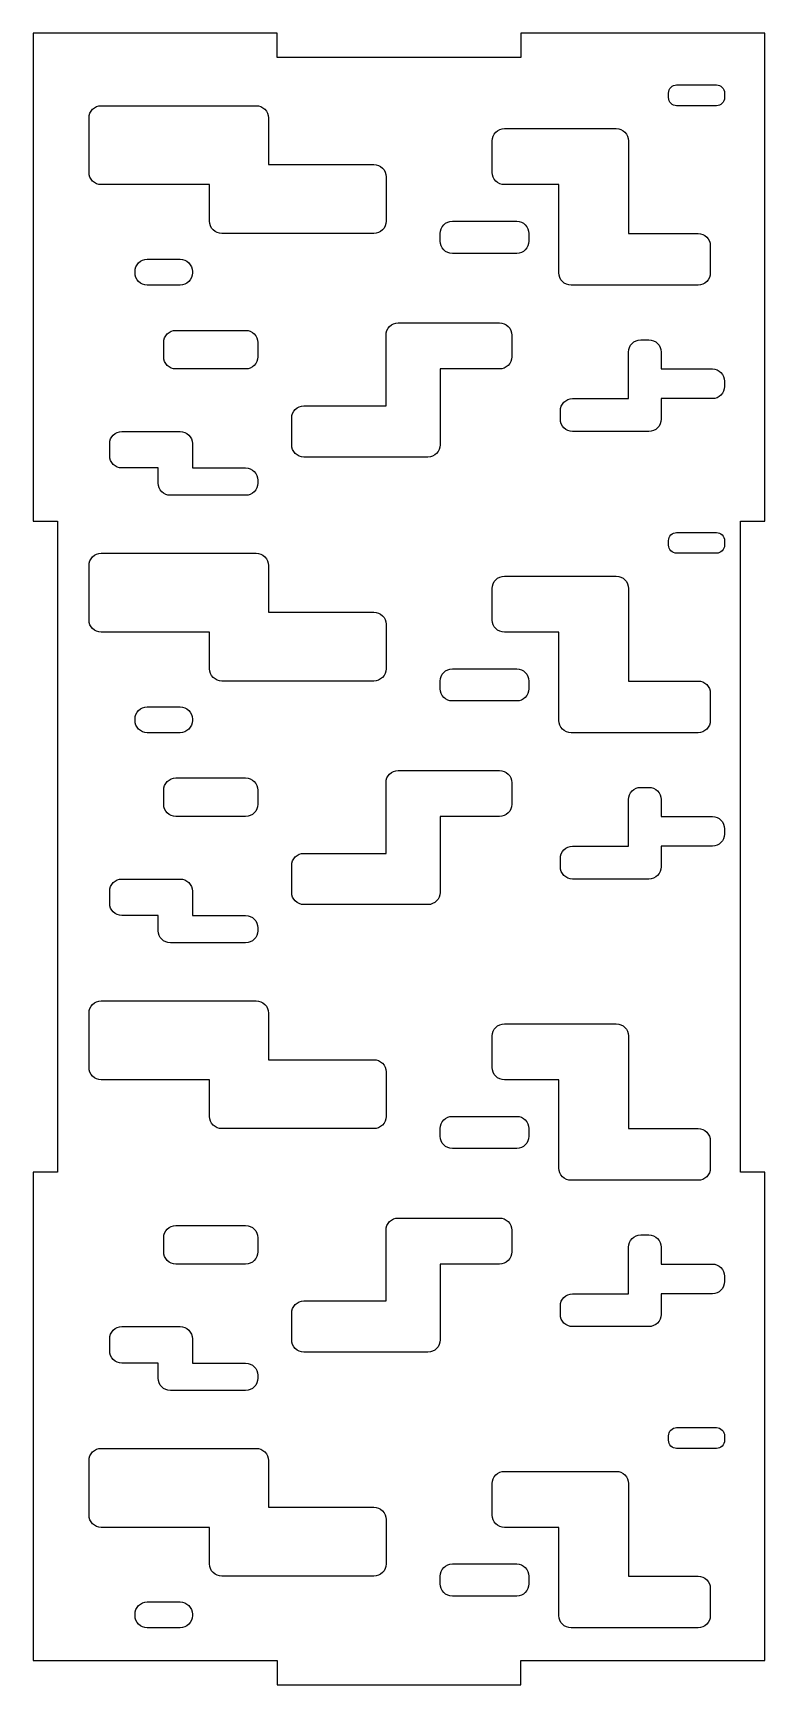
# Model space of a CAD drawing. Header units: millimetres. Extents: x 0 to 90, y -3 to 200.
import ezdxf

# ---------------------------------------------------------------- set-up
doc = ezdxf.new("R2010")
doc.units = ezdxf.units.MM

msp = doc.modelspace()

# ---------------------------------------------------------------- linework, layer by layer
msp.add_lwpolyline([(0, 140), (3, 140), (3, 60), (0, 60), (0, 0), (30, 0), (30, -3), (60, -3), (60, 0), (90, 0), (90, 60), (87, 60), (87, 140), (90, 140), (90, 200), (60, 200), (60, 197), (30, 197), (30, 200), (0, 200)], close=True)
for points in [[(85.03, 192.07, -0.414214), (84.03, 191.07), (79.14, 191.07, -0.414214), (78.14, 192.07), (78.14, 192.62, -0.414214), (79.14, 193.62), (84.03, 193.62, -0.414214), (85.03, 192.62)], [(21.71, 176.87), (21.71, 181.37), (8.39, 181.37, -0.414214), (6.89, 182.87), (6.89, 189.57, -0.414214), (8.39, 191.07), (27.44, 191.07, -0.414214), (28.94, 189.57), (28.94, 183.84), (41.91, 183.84, -0.414214), (43.41, 182.34), (43.41, 176.87, -0.414214), (41.91, 175.37), (23.21, 175.37, -0.414214)], [(73.22, 186.75), (73.22, 175.37), (81.78, 175.37, -0.414214), (83.28, 173.87), (83.28, 170.52, -0.414214), (81.78, 169.02), (66.16, 169.02, -0.414214), (64.66, 170.52), (64.66, 181.37), (57.96, 181.37, -0.414214), (56.46, 182.87), (56.46, 186.75, -0.414214), (57.96, 188.25), (71.72, 188.25, -0.414214)], [(60.97, 174.42, -0.414214), (59.47, 172.92), (51.56, 172.92, -0.414214), (50.06, 174.42), (50.06, 175.37, -0.414214), (51.56, 176.87), (59.47, 176.87, -0.414214), (60.97, 175.37)], [(19.59, 170.52, -0.414214), (18.09, 169.02), (14.04, 169.02, -0.414214), (12.54, 170.52), (12.54, 170.7, -0.414214), (14.04, 172.2), (18.09, 172.2, -0.414214), (19.59, 170.7)], [(16.07, 160.22), (16.07, 161.96, -0.414214), (17.57, 163.46), (26.14, 163.46, -0.414214), (27.64, 161.96), (27.64, 160.22, -0.414214), (26.14, 158.72), (17.57, 158.72, -0.414214)], [(33.31, 154.19), (43.41, 154.19), (43.41, 162.88, -0.414214), (44.91, 164.38), (57.36, 164.38, -0.414214), (58.86, 162.88), (58.86, 160.22, -0.414214), (57.36, 158.72), (50.06, 158.72), (50.06, 149.4, -0.414214), (48.56, 147.9), (33.31, 147.9, -0.414214), (31.81, 149.4), (31.81, 152.69, -0.414214)], [(85.03, 157.22), (85.03, 156.57, -0.414214), (83.53, 155.07), (77.23, 155.07), (77.23, 152.54, -0.414214), (75.73, 151.04), (66.34, 151.04, -0.414214), (64.84, 152.54), (64.84, 153.57, -0.414214), (66.34, 155.07), (73.22, 155.07), (73.22, 160.8, -0.414214), (74.72, 162.3), (75.73, 162.3, -0.414214), (77.23, 160.8), (77.23, 158.72), (83.53, 158.72, -0.414214)], [(15.39, 144.69), (15.39, 146.55), (10.93, 146.55, -0.414214), (9.43, 148.05), (9.43, 149.54, -0.414214), (10.93, 151.04), (18.09, 151.04, -0.414214), (19.59, 149.54), (19.59, 146.55), (26.14, 146.55, -0.414214), (27.64, 145.05), (27.64, 144.69, -0.414214), (26.14, 143.19), (16.89, 143.19, -0.414214)], [(78.14, 137.62, -0.414214), (79.14, 138.62), (84.03, 138.62, -0.414214), (85.03, 137.62), (85.03, 137.07, -0.414214), (84.03, 136.07), (79.14, 136.07, -0.414214), (78.14, 137.07)], [(8.39, 126.37, -0.414214), (6.89, 127.87), (6.89, 134.57, -0.414214), (8.39, 136.07), (27.44, 136.07, -0.414214), (28.94, 134.57), (28.94, 128.84), (41.91, 128.84, -0.414214), (43.41, 127.34), (43.41, 121.87, -0.414214), (41.91, 120.37), (23.21, 120.37, -0.414214), (21.71, 121.87), (21.71, 126.37)], [(73.22, 131.75), (73.22, 120.37), (81.78, 120.37, -0.414214), (83.28, 118.87), (83.28, 115.52, -0.414214), (81.78, 114.02), (66.16, 114.02, -0.414214), (64.66, 115.52), (64.66, 126.37), (57.96, 126.37, -0.414214), (56.46, 127.87), (56.46, 131.75, -0.414214), (57.96, 133.25), (71.72, 133.25, -0.414214)], [(59.47, 121.87, -0.414214), (60.97, 120.37), (60.97, 119.42, -0.414214), (59.47, 117.92), (51.56, 117.92, -0.414214), (50.06, 119.42), (50.06, 120.37, -0.414214), (51.56, 121.87)], [(18.09, 117.2, -0.414214), (19.59, 115.7), (19.59, 115.52, -0.414214), (18.09, 114.02), (14.04, 114.02, -0.414214), (12.54, 115.52), (12.54, 115.7, -0.414214), (14.04, 117.2)], [(16.07, 105.22), (16.07, 106.96, -0.414214), (17.57, 108.46), (26.14, 108.46, -0.414214), (27.64, 106.96), (27.64, 105.22, -0.414214), (26.14, 103.72), (17.57, 103.72, -0.414214)], [(33.31, 99.19), (43.41, 99.19), (43.41, 107.88, -0.414214), (44.91, 109.38), (57.36, 109.38, -0.414214), (58.86, 107.88), (58.86, 105.22, -0.414214), (57.36, 103.72), (50.06, 103.72), (50.06, 94.4, -0.414214), (48.56, 92.9), (33.31, 92.9, -0.414214), (31.81, 94.4), (31.81, 97.69, -0.414214)], [(85.03, 102.22), (85.03, 101.57, -0.414214), (83.53, 100.07), (77.23, 100.07), (77.23, 97.54, -0.414214), (75.73, 96.04), (66.34, 96.04, -0.414214), (64.84, 97.54), (64.84, 98.57, -0.414214), (66.34, 100.07), (73.22, 100.07), (73.22, 105.8, -0.414214), (74.72, 107.3), (75.73, 107.3, -0.414214), (77.23, 105.8), (77.23, 103.72), (83.53, 103.72, -0.414214)], [(15.39, 89.69), (15.39, 91.55), (10.93, 91.55, -0.414214), (9.43, 93.05), (9.43, 94.54, -0.414214), (10.93, 96.04), (18.09, 96.04, -0.414214), (19.59, 94.54), (19.59, 91.55), (26.14, 91.55, -0.414214), (27.64, 90.05), (27.64, 89.69, -0.414214), (26.14, 88.19), (16.89, 88.19, -0.414214)], [(8.39, 71.37, -0.414214), (6.89, 72.87), (6.89, 79.57, -0.414214), (8.39, 81.07), (27.44, 81.07, -0.414214), (28.94, 79.57), (28.94, 73.84), (41.91, 73.84, -0.414214), (43.41, 72.34), (43.41, 66.87, -0.414214), (41.91, 65.37), (23.21, 65.37, -0.414214), (21.71, 66.87), (21.71, 71.37)], [(83.28, 60.52, -0.414214), (81.78, 59.02), (66.16, 59.02, -0.414214), (64.66, 60.52), (64.66, 71.37), (57.96, 71.37, -0.414214), (56.46, 72.87), (56.46, 76.75, -0.414214), (57.96, 78.25), (71.72, 78.25, -0.414214), (73.22, 76.75), (73.22, 65.37), (81.78, 65.37, -0.414214), (83.28, 63.87)], [(59.47, 66.87, -0.414214), (60.97, 65.37), (60.97, 64.42, -0.414214), (59.47, 62.92), (51.56, 62.92, -0.414214), (50.06, 64.42), (50.06, 65.37, -0.414214), (51.56, 66.87)], [(16.07, 50.22), (16.07, 51.96, -0.414214), (17.57, 53.46), (26.14, 53.46, -0.414214), (27.64, 51.96), (27.64, 50.22, -0.414214), (26.14, 48.72), (17.57, 48.72, -0.414214)], [(33.31, 44.19), (43.41, 44.19), (43.41, 52.88, -0.414214), (44.91, 54.38), (57.36, 54.38, -0.414214), (58.86, 52.88), (58.86, 50.22, -0.414214), (57.36, 48.72), (50.06, 48.72), (50.06, 39.4, -0.414214), (48.56, 37.9), (33.31, 37.9, -0.414214), (31.81, 39.4), (31.81, 42.69, -0.414214)], [(85.03, 47.22), (85.03, 46.57, -0.414214), (83.53, 45.07), (77.23, 45.07), (77.23, 42.54, -0.414214), (75.73, 41.04), (66.34, 41.04, -0.414214), (64.84, 42.54), (64.84, 43.57, -0.414214), (66.34, 45.07), (73.22, 45.07), (73.22, 50.8, -0.414214), (74.72, 52.3), (75.73, 52.3, -0.414214), (77.23, 50.8), (77.23, 48.72), (83.53, 48.72, -0.414214)], [(15.39, 34.69), (15.39, 36.55), (10.93, 36.55, -0.414214), (9.43, 38.05), (9.43, 39.54, -0.414214), (10.93, 41.04), (18.09, 41.04, -0.414214), (19.59, 39.54), (19.59, 36.55), (26.14, 36.55, -0.414214), (27.64, 35.05), (27.64, 34.69, -0.414214), (26.14, 33.19), (16.89, 33.19, -0.414214)], [(78.14, 27.62, -0.414214), (79.14, 28.62), (84.03, 28.62, -0.414214), (85.03, 27.62), (85.03, 27.07, -0.414214), (84.03, 26.07), (79.14, 26.07, -0.414214), (78.14, 27.07)], [(8.39, 16.37, -0.414214), (6.89, 17.87), (6.89, 24.57, -0.414214), (8.39, 26.07), (27.44, 26.07, -0.414214), (28.94, 24.57), (28.94, 18.84), (41.91, 18.84, -0.414214), (43.41, 17.34), (43.41, 11.87, -0.414214), (41.91, 10.37), (23.21, 10.37, -0.414214), (21.71, 11.87), (21.71, 16.37)], [(83.28, 5.52, -0.414214), (81.78, 4.02), (66.16, 4.02, -0.414214), (64.66, 5.52), (64.66, 16.37), (57.96, 16.37, -0.414214), (56.46, 17.87), (56.46, 21.75, -0.414214), (57.96, 23.25), (71.72, 23.25, -0.414214), (73.22, 21.75), (73.22, 10.37), (81.78, 10.37, -0.414214), (83.28, 8.87)], [(59.47, 11.87, -0.414214), (60.97, 10.37), (60.97, 9.42, -0.414214), (59.47, 7.92), (51.56, 7.92, -0.414214), (50.06, 9.42), (50.06, 10.37, -0.414214), (51.56, 11.87)], [(18.09, 7.2, -0.414214), (19.59, 5.7), (19.59, 5.52, -0.414214), (18.09, 4.02), (14.04, 4.02, -0.414214), (12.54, 5.52), (12.54, 5.7, -0.414214), (14.04, 7.2)]]:
    msp.add_lwpolyline(points, format="xyb", close=True)

doc.saveas('drawing.dxf')
